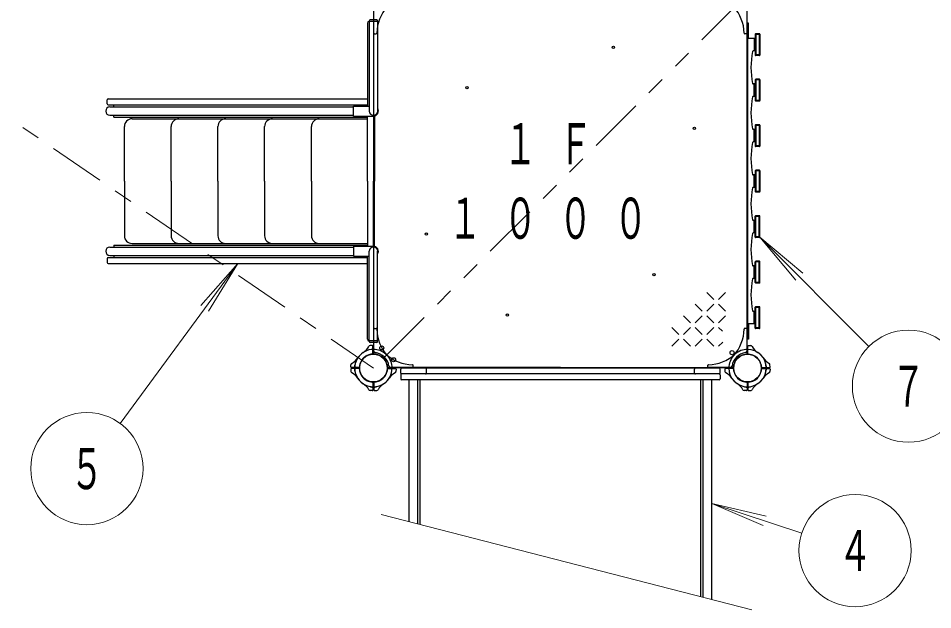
# Model space of a CAD drawing. Units: millimetres on the paper. Extents: x -385 to 0, y -594 to 267.
# Drawn here: x -81.06 to -32.17, y 30.65 to 62.29 of the extents above; entities that cross this region are included whole.
import ezdxf
from ezdxf.enums import TextEntityAlignment as Align

# ---------------------------------------------------------------- set-up
doc = ezdxf.new("R2010")
doc.units = ezdxf.units.MM
doc.linetypes.add('USER2', pattern=[6, 3, -1, 1, -1])
doc.linetypes.add('USER3', pattern=[8, 3, -1, 1, -1, 1, -1])
doc.layers.add('LY_1', color=7, linetype='Continuous', lineweight=25)
doc.styles.add('ＭＳ ゴシック', font='')
doc.styles.get('ＭＳ ゴシック').set_extended_font_data('MS Gothic')

msp = doc.modelspace()

# ---------------------------------------------------------------- linework, layer by layer
at = {"layer": 'LY_1', "linetype": 'USER2', "lineweight": 13}
msp.add_line((-237.454, 163.999), (-62.071, 43.58), dxfattribs=at)
at = {"layer": 'LY_1'}
for p, q in [((-62.046, 53.579), (-62.046, 62.799)), ((-42.096, 53.579), (-42.096, 62.799)), ((-61.845, 62.121), (-62.305, 62.121)), ((-62.298, 62.162), (-62.298, 62.121)), ((-62.298, 62.121), (-62.298, 57.329)), ((-61.895, 62.212), (-62.248, 62.212)), ((-61.845, 62.162), (-61.845, 62.121)), ((-61.845, 62.121), (-61.845, 57.329)), ((-62.388, 62.037), (-62.388, 57.596)), ((-42.071, 62.038), (-42.071, 45.121)), ((-42.018, 62.038), (-42.071, 62.038)), ((-42.018, 61.213), (-42.018, 62.038)), ((-62.011, 61.455), (-61.924, 61.46)), ((-42.131, 61.455), (-42.219, 61.46)), ((-41.655, 61.213), (-42.071, 61.213)), ((-41.708, 61.213), (-41.708, 60.546)), ((-41.655, 61.438), (-41.655, 60.321)), ((-41.43, 61.463), (-41.63, 61.463)), ((-41.44, 61.428), (-41.62, 61.428)), ((-41.62, 61.428), (-41.62, 60.331)), ((-41.44, 61.428), (-41.44, 60.331)), ((-41.405, 61.438), (-41.405, 60.321)), ((-41.655, 60.546), (-41.764, 60.546)), ((-41.43, 60.296), (-41.63, 60.296)), ((-41.44, 60.331), (-41.62, 60.331)), ((-41.655, 58.779), (-41.764, 58.779)), ((-41.708, 58.113), (-41.708, 58.779)), ((-41.655, 59.004), (-41.655, 57.888)), ((-41.43, 59.029), (-41.63, 59.029)), ((-41.44, 58.994), (-41.62, 58.994)), ((-41.62, 58.994), (-41.62, 57.898)), ((-41.44, 58.994), (-41.44, 57.898)), ((-41.405, 59.004), (-41.405, 57.888)), ((-76.309, 57.712), (-76.309, 57.929)), ((-76.259, 57.979), (-62.388, 57.979)), ((-41.655, 58.113), (-41.764, 58.113)), ((-41.43, 57.863), (-41.63, 57.863)), ((-41.44, 57.898), (-41.62, 57.898)), ((-76.259, 57.662), (-62.388, 57.662)), ((-76.158, 57.556), (-63.131, 57.556)), ((-75.955, 57.556), (-75.955, 57.662)), ((-63.131, 57.062), (-63.131, 57.596)), ((-63.131, 57.596), (-62.298, 57.596)), ((-76.158, 57.102), (-63.131, 57.102)), ((-75.955, 56.996), (-75.955, 57.102)), ((-75.955, 56.996), (-62.388, 56.996)), ((-74.971, 56.912), (-62.388, 56.912)), ((-63.131, 57.062), (-62.071, 57.062)), ((-62.388, 53.579), (-62.388, 57.062)), ((-62.071, 57.102), (-62.071, 53.579)), ((-62.018, 57.068), (-62.018, 53.579)), ((-75.388, 53.579), (-75.388, 56.496)), ((-72.888, 53.579), (-72.888, 56.496)), ((-70.388, 53.579), (-70.388, 56.496)), ((-67.888, 53.579), (-67.888, 56.496)), ((-65.388, 53.579), (-65.388, 56.496)), ((-41.655, 56.346), (-41.764, 56.346)), ((-41.708, 55.679), (-41.708, 56.346)), ((-41.655, 56.571), (-41.655, 55.454)), ((-41.43, 56.596), (-41.63, 56.596)), ((-41.44, 56.561), (-41.62, 56.561)), ((-41.62, 56.561), (-41.62, 55.464)), ((-41.44, 56.561), (-41.44, 55.464)), ((-41.405, 56.571), (-41.405, 55.454)), ((-41.655, 55.679), (-41.764, 55.679)), ((-41.43, 55.429), (-41.63, 55.429)), ((-41.44, 55.464), (-41.62, 55.464)), ((-41.655, 53.913), (-41.764, 53.913)), ((-41.708, 53.246), (-41.708, 53.913)), ((-41.655, 54.138), (-41.655, 53.021)), ((-41.43, 54.163), (-41.63, 54.163)), ((-41.44, 54.128), (-41.62, 54.128)), ((-41.62, 54.128), (-41.62, 53.031)), ((-41.44, 54.128), (-41.44, 53.031)), ((-41.405, 54.138), (-41.405, 53.021)), ((-75.388, 53.579), (-75.388, 50.662)), ((-72.888, 53.579), (-72.888, 50.662)), ((-70.388, 53.579), (-70.388, 50.662)), ((-67.888, 53.579), (-67.888, 50.662)), ((-65.388, 53.579), (-65.388, 50.662)), ((-62.388, 53.579), (-62.388, 50.096)), ((-62.071, 50.056), (-62.071, 53.579)), ((-62.046, 44.36), (-62.046, 53.579)), ((-62.018, 50.09), (-62.018, 53.579)), ((-42.096, 44.361), (-42.096, 53.579)), ((-41.655, 53.246), (-41.764, 53.246)), ((-41.43, 52.996), (-41.63, 52.996)), ((-41.44, 53.031), (-41.62, 53.031)), ((-41.655, 51.479), (-41.764, 51.479)), ((-41.708, 50.813), (-41.708, 51.479)), ((-41.655, 50.588), (-41.655, 51.704)), ((-41.43, 51.729), (-41.63, 51.729)), ((-41.62, 50.598), (-41.62, 51.694)), ((-41.44, 51.694), (-41.62, 51.694)), ((-41.44, 50.598), (-41.44, 51.694)), ((-41.405, 50.588), (-41.405, 51.704)), ((-41.655, 50.813), (-41.764, 50.813)), ((-41.43, 50.563), (-41.63, 50.563)), ((-41.44, 50.598), (-41.62, 50.598)), ((-76.158, 50.056), (-63.131, 50.056)), ((-75.955, 50.162), (-75.955, 50.056)), ((-75.955, 50.162), (-62.388, 50.162)), ((-74.971, 50.246), (-62.388, 50.246)), ((-63.131, 50.096), (-62.071, 50.096)), ((-63.131, 50.096), (-63.131, 49.562)), ((-76.309, 49.446), (-76.309, 49.229)), ((-76.259, 49.496), (-62.388, 49.496)), ((-76.158, 49.602), (-63.131, 49.602)), ((-75.955, 49.602), (-75.955, 49.496)), ((-63.131, 49.562), (-62.298, 49.562)), ((-62.388, 45.121), (-62.388, 49.562)), ((-62.298, 45.037), (-62.298, 49.829)), ((-61.845, 45.037), (-61.845, 49.829)), ((-76.259, 49.179), (-62.388, 49.179)), ((-41.655, 49.046), (-41.764, 49.046)), ((-41.708, 48.379), (-41.708, 49.046)), ((-41.655, 48.154), (-41.655, 49.271)), ((-41.43, 49.296), (-41.63, 49.296)), ((-41.62, 48.164), (-41.62, 49.261)), ((-41.44, 49.261), (-41.62, 49.261)), ((-41.44, 48.164), (-41.44, 49.261)), ((-41.405, 48.154), (-41.405, 49.271)), ((-41.655, 48.379), (-41.764, 48.379)), ((-41.43, 48.129), (-41.63, 48.129)), ((-41.44, 48.164), (-41.62, 48.164)), ((-41.655, 46.613), (-41.764, 46.613)), ((-41.708, 45.946), (-41.708, 46.613)), ((-41.655, 45.721), (-41.655, 46.838)), ((-41.43, 46.863), (-41.63, 46.863)), ((-41.62, 45.731), (-41.62, 46.828)), ((-41.44, 46.828), (-41.62, 46.828)), ((-41.44, 45.731), (-41.44, 46.828)), ((-41.405, 45.721), (-41.405, 46.838)), ((-62.011, 45.703), (-61.924, 45.699)), ((-42.131, 45.704), (-42.219, 45.699)), ((-41.655, 45.946), (-42.071, 45.946)), ((-42.018, 45.946), (-42.018, 45.121)), ((-41.43, 45.696), (-41.63, 45.696)), ((-41.44, 45.731), (-41.62, 45.731)), ((-61.845, 45.037), (-62.305, 45.037)), ((-62.298, 44.996), (-62.298, 45.037)), ((-61.845, 44.996), (-61.845, 45.037)), ((-42.018, 45.121), (-42.071, 45.121)), ((-62.131, 44.786), (-62.252, 44.782)), ((-61.895, 44.946), (-62.248, 44.946)), ((-62.096, 44.36), (-62.096, 44.753)), ((-42.046, 44.361), (-42.046, 44.753)), ((-42.012, 44.787), (-41.891, 44.782)), ((-63.278, 43.639), (-63.274, 43.76)), ((-63.278, 43.52), (-63.274, 43.389)), ((-62.852, 43.604), (-63.245, 43.604)), ((-62.852, 43.554), (-63.245, 43.554)), ((-63.057, 43.746), (-63.06, 43.746)), ((-61.29, 43.604), (-59.98, 43.604)), ((-61.29, 43.554), (-60.897, 43.554)), ((-52.071, 43.604), (-61.161, 43.604)), ((-60.864, 43.52), (-60.868, 43.399)), ((-60.613, 43.313), (-60.613, 43.529)), ((-43.58, 43.579), (-60.563, 43.579)), ((-59.947, 43.64), (-59.952, 43.727)), ((-59.238, 43.313), (-59.238, 43.529)), ((-52.071, 43.604), (-42.981, 43.604)), ((-44.905, 43.313), (-44.905, 43.529)), ((-44.195, 43.64), (-44.191, 43.727)), ((-42.852, 43.604), (-44.162, 43.604)), ((-43.53, 43.313), (-43.53, 43.529)), ((-43.278, 43.52), (-43.274, 43.399)), ((-42.852, 43.554), (-43.245, 43.554)), ((-41.29, 43.604), (-40.897, 43.604)), ((-41.29, 43.554), (-40.897, 43.554)), ((-41.085, 43.746), (-41.083, 43.746)), ((-40.864, 43.52), (-40.869, 43.389)), ((-40.864, 43.639), (-40.868, 43.76)), ((-63.057, 43.412), (-63.06, 43.412)), ((-60.613, 43.213), (-60.613, 42.996)), ((-43.58, 43.263), (-60.563, 43.263)), ((-43.53, 43.213), (-43.53, 42.996)), ((-41.085, 43.413), (-41.083, 43.413)), ((-62.238, 42.593), (-62.238, 42.591)), ((-62.096, 42.798), (-62.096, 42.405)), ((-62.046, 42.798), (-62.046, 42.405)), ((-61.905, 42.593), (-61.905, 42.591)), ((-43.58, 42.946), (-60.563, 42.946)), ((-60.158, 35.369), (-60.158, 42.946)), ((-59.705, 35.252), (-59.705, 42.946)), ((-59.581, 35.22), (-59.581, 42.946)), ((-44.561, 31.355), (-44.561, 42.946)), ((-44.438, 31.323), (-44.438, 42.946)), ((-43.985, 31.206), (-43.985, 42.946)), ((-42.238, 42.593), (-42.238, 42.591)), ((-42.096, 42.798), (-42.096, 42.406)), ((-42.046, 42.798), (-42.046, 42.406)), ((-41.905, 42.593), (-41.905, 42.591)), ((-62.131, 42.372), (-62.262, 42.377)), ((-62.012, 42.372), (-61.891, 42.376)), ((-42.131, 42.372), (-42.252, 42.377)), ((-42.012, 42.372), (-41.881, 42.377))]:
    msp.add_line(p, q, dxfattribs=at)
at = {"layer": 'LY_1', "linetype": 'USER3', "lineweight": 13}
msp.add_line((-61.482, 44.168), (-42.66, 62.99), dxfattribs=at)
at = {"layer": 'LY_1', "lineweight": 13}
for p, q in [((-41.405, 50.588), (-39.481, 48.285)), ((-41.405, 50.588), (-39.111, 48.654)), ((-35.58, 44.737), (-41.405, 50.588)), ((-75.614, 40.62), (-69.324, 49.179)), ((-69.324, 49.179), (-71.304, 46.926)), ((-69.324, 49.179), (-70.883, 46.616)), ((-44.24, 47.623), (-43.865, 47.248)), ((-43.24, 47.623), (-43.615, 47.248)), ((-44.865, 46.998), (-44.49, 46.623)), ((-43.865, 46.998), (-44.24, 46.623)), ((-43.615, 46.998), (-43.24, 46.623)), ((-45.49, 46.373), (-45.115, 45.998)), ((-44.49, 46.373), (-44.865, 45.998)), ((-44.24, 46.373), (-43.865, 45.998)), ((-43.24, 46.373), (-43.615, 45.998)), ((-46.115, 45.748), (-45.74, 45.373)), ((-45.115, 45.748), (-45.49, 45.373)), ((-44.865, 45.748), (-44.49, 45.373)), ((-43.865, 45.748), (-44.24, 45.373)), ((-43.615, 45.748), (-43.415, 45.548)), ((-45.74, 45.123), (-46.115, 44.748)), ((-45.49, 45.123), (-45.115, 44.748)), ((-44.49, 45.123), (-44.865, 44.748)), ((-44.24, 45.123), (-43.865, 44.748)), ((-43.392, 44.97), (-43.615, 44.748)), ((-43.985, 36.337), (-41.227, 35.155)), ((-43.985, 36.337), (-41.064, 35.652)), ((-39.17, 34.753), (-43.985, 36.337)), ((-61.657, 35.754), (-41.833, 30.653))]:
    msp.add_line(p, q, dxfattribs=at)
at = {"layer": 'LY_1'}
for centre, radius in [((-49.238, 60.746), 0.0625), ((-57.071, 58.579), 0.0625), ((-44.905, 56.412), 0.0625), ((-59.238, 50.746), 0.0625), ((-47.071, 48.579), 0.0625), ((-54.905, 46.412), 0.0625), ((-61.625, 44.657), 0.108), ((-42.896, 44.404), 0.108), ((-62.071, 43.579), 0.743), ((-62.071, 43.579), 0.743), ((-60.993, 44.026), 0.108), ((-42.071, 43.579), 0.743), ((-42.071, 43.579), 0.743)]:
    msp.add_circle(centre, radius, dxfattribs=at)
at = {"layer": 'LY_1', "lineweight": 13}
for centre in [(-33.464, 42.611), (-77.391, 38.202), (-36.32, 33.816)]:
    msp.add_circle(centre, 3, dxfattribs=at)
at = {"layer": 'LY_1'}
for centre, radius, start, end in [((-59.726, 61.451), 2.167, 137.7828, 178.9159), ((-44.416, 61.452), 2.167, 1.0841, 42.2172), ((-62.305, 62.037), 0.0833, 90, 180), ((-62.248, 62.162), 0.05, 90, 180), ((-61.895, 62.162), 0.05, 0, 90), ((-62.013, 61.488), 0.0333, 180, 273), ((-61.926, 61.493), 0.0333, 273, 358.9158), ((-42.217, 61.493), 0.0333, 181.0841, 267), ((-42.13, 61.489), 0.0333, 267, 0), ((-41.63, 61.438), 0.025, 90, 180), ((-41.43, 61.438), 0.025, 0, 90), ((-37.658, 59.663), 4.227, 168.3051, 191.6949), ((-41.764, 60.513), 0.0333, 90, 168.3051), ((-41.63, 60.321), 0.025, 180, 270), ((-41.43, 60.321), 0.025, 270, 0), ((-41.764, 58.813), 0.0333, 191.6949, 270), ((-41.63, 59.004), 0.025, 90, 180), ((-41.43, 59.004), 0.025, 0, 90), ((-76.259, 57.929), 0.05, 90, 180), ((-76.259, 57.712), 0.05, 180, 270), ((-37.658, 57.229), 4.227, 168.3051, 191.6949), ((-41.764, 58.079), 0.0333, 90, 168.3051), ((-41.63, 57.888), 0.025, 180, 270), ((-41.43, 57.888), 0.025, 270, 0), ((-76.158, 57.329), 0.227, 90, 270), ((-62.071, 57.329), 0.227, 180, 0), ((-62.071, 57.329), 0.267, 270, 31.7883), ((-74.971, 56.496), 0.417, 90, 180), ((-72.471, 56.496), 0.417, 90, 180), ((-69.971, 56.496), 0.417, 90, 180), ((-67.471, 56.496), 0.417, 90, 180), ((-64.971, 56.496), 0.417, 90, 180), ((-41.764, 56.379), 0.0333, 191.6949, 270), ((-41.63, 56.571), 0.025, 90, 180), ((-41.43, 56.571), 0.025, 0, 90), ((-37.658, 54.796), 4.227, 168.3051, 191.6949), ((-41.764, 55.646), 0.0333, 90, 168.3051), ((-41.63, 55.454), 0.025, 180, 270), ((-41.43, 55.454), 0.025, 270, 0), ((-41.764, 53.946), 0.0333, 191.6949, 270), ((-41.63, 54.138), 0.025, 90, 180), ((-41.43, 54.138), 0.025, 0, 90), ((-37.658, 52.363), 4.227, 168.3051, 191.6949), ((-41.764, 53.213), 0.0333, 90, 168.3051), ((-41.63, 53.021), 0.025, 180, 270), ((-41.43, 53.021), 0.025, 270, 0), ((-41.764, 51.513), 0.0333, 191.6949, 270), ((-41.63, 51.704), 0.025, 90, 180), ((-41.43, 51.704), 0.025, 0, 90), ((-74.971, 50.662), 0.417, 180, 270), ((-72.471, 50.662), 0.417, 180, 270), ((-69.971, 50.662), 0.417, 180, 270), ((-67.471, 50.662), 0.417, 180, 270), ((-64.971, 50.662), 0.417, 180, 270), ((-37.658, 49.929), 4.227, 168.3051, 191.6949), ((-41.764, 50.779), 0.0333, 90, 168.3051), ((-41.63, 50.588), 0.025, 180, 270), ((-41.43, 50.588), 0.025, 270, 0), ((-76.158, 49.829), 0.227, 90, 270), ((-62.071, 49.829), 0.227, 0, 180), ((-62.071, 49.829), 0.267, 328.2117, 90), ((-76.259, 49.446), 0.05, 90, 180), ((-76.259, 49.229), 0.05, 180, 270), ((-41.764, 49.079), 0.0333, 191.6949, 270), ((-41.63, 49.271), 0.025, 90, 180), ((-41.43, 49.271), 0.025, 0, 90), ((-37.658, 47.496), 4.227, 168.3051, 191.6949), ((-41.764, 48.346), 0.0333, 90, 168.3051), ((-41.63, 48.154), 0.025, 180, 270), ((-41.43, 48.154), 0.025, 270, 0), ((-41.764, 46.646), 0.0333, 191.6949, 270), ((-41.63, 46.838), 0.025, 90, 180), ((-41.43, 46.838), 0.025, 0, 90), ((-62.013, 45.67), 0.0333, 87, 180), ((-61.926, 45.665), 0.0333, 1.0841, 87), ((-59.726, 45.707), 2.167, 181.0841, 222.2172), ((-44.416, 45.707), 2.167, 317.7828, 358.9158), ((-42.217, 45.666), 0.0333, 93, 178.9159), ((-42.13, 45.67), 0.0333, 0, 93), ((-41.63, 45.721), 0.025, 180, 270), ((-41.43, 45.721), 0.025, 270, 0), ((-62.305, 45.121), 0.0833, 180, 270), ((-62.248, 44.996), 0.05, 180, 270), ((-61.895, 44.996), 0.05, 270, 0), ((-62.071, 43.579), 1, 90, 147.2728), ((-63.062, 45.121), 0.833, 302.7272, 332.5412), ((-62.249, 44.699), 0.0833, 92, 152.5412), ((-62.13, 44.753), 0.0333, 0, 92), ((-62.071, 43.579), 1, 47.7828, 90), ((-42.071, 43.579), 1, 90, 132.2172), ((-42.071, 43.579), 1, 0, 90), ((-42.013, 44.753), 0.0333, 88, 180), ((-41.893, 44.699), 0.0833, 27.4588, 88), ((-41.08, 45.122), 0.833, 207.4588, 237.2728), ((-63.614, 44.571), 0.833, 297.4588, 327.2728), ((-62.071, 43.579), 1, 122.7272, 180), ((-62.071, 43.579), 0.75, 94.2707, 180), ((-62.071, 43.579), 0.75, 90, 175.7293), ((-62.13, 44.36), 0.0333, 274.2707, 0), ((-62.071, 43.579), 0.75, 4.2707, 90), ((-61.963, 44.489), 0.0833, 180, 263.2128), ((-62.013, 44.36), 0.0333, 180, 265.7293), ((-62.071, 43.579), 0.75, 0, 85.7293), ((-62.071, 43.579), 0.833, 6.7872, 83.2128), ((-59.943, 45.925), 2.167, 227.7828, 268.9158), ((-62.071, 43.579), 1, 0, 42.2172), ((-44.199, 45.925), 2.167, 271.0842, 312.2172), ((-42.071, 43.579), 1, 137.7828, 180), ((-42.071, 43.579), 0.833, 96.7872, 173.2128), ((-42.071, 43.579), 0.75, 90, 180), ((-42.18, 44.489), 0.0833, 276.7872, 0), ((-42.13, 44.361), 0.0333, 274.2707, 0), ((-42.071, 43.579), 0.75, 0, 90), ((-42.013, 44.361), 0.0333, 180, 265.7293), ((-40.529, 44.571), 0.833, 212.7272, 242.5412), ((-63.245, 43.638), 0.0333, 178, 270), ((-63.245, 43.521), 0.0333, 90, 182), ((-63.191, 43.757), 0.0833, 117.4588, 178), ((-62.071, 43.579), 1.017, 171.3731, 180), ((-62.071, 43.579), 1.017, 180, 188.6269), ((-63.06, 43.729), 0.0167, 90, 171.3731), ((-62.071, 43.579), 1, 180, 237.2728), ((-62.852, 43.638), 0.0333, 270, 355.7293), ((-62.852, 43.521), 0.0333, 4.2707, 90), ((-62.071, 43.579), 0.75, 180, 265.7293), ((-62.071, 43.579), 0.75, 184.2707, 270), ((-62.071, 43.579), 0.75, 270, 355.7293), ((-62.071, 43.579), 0.75, 274.2707, 0), ((-62.071, 43.579), 1, 302.7272, 0), ((-61.29, 43.638), 0.0333, 184.2707, 270), ((-61.29, 43.521), 0.0333, 90, 175.7293), ((-61.161, 43.687), 0.0833, 186.7872, 270), ((-60.897, 43.521), 0.0333, 358, 90), ((-60.563, 43.529), 0.05, 90, 180), ((-59.985, 43.725), 0.0333, 3, 88.9159), ((-59.98, 43.638), 0.0333, 270, 3), ((-59.288, 43.529), 0.05, 0, 90), ((-44.855, 43.529), 0.05, 90, 180), ((-44.162, 43.638), 0.0333, 177, 270), ((-44.157, 43.725), 0.0333, 91.0841, 177), ((-43.58, 43.529), 0.05, 0, 90), ((-43.245, 43.521), 0.0333, 90, 182), ((-42.071, 43.579), 1, 180, 270), ((-42.981, 43.687), 0.0833, 270, 353.2128), ((-42.852, 43.638), 0.0333, 270, 355.7293), ((-42.852, 43.521), 0.0333, 4.2707, 90), ((-42.071, 43.579), 0.75, 180, 270), ((-42.071, 43.579), 1, 270, 0), ((-42.071, 43.579), 0.75, 270, 0), ((-41.29, 43.638), 0.0333, 184.2707, 270), ((-41.29, 43.521), 0.0333, 90, 175.7293), ((-41.083, 43.729), 0.0167, 8.6269, 90), ((-42.071, 43.579), 1.017, 0, 8.6269), ((-42.071, 43.579), 1.017, 351.3731, 0), ((-40.952, 43.757), 0.0833, 2, 62.5412), ((-40.897, 43.638), 0.0333, 270, 2), ((-40.897, 43.521), 0.0333, 358, 90), ((-63.191, 43.402), 0.0833, 182, 242.5412), ((-63.614, 42.588), 0.833, 32.7272, 62.5412), ((-63.06, 43.429), 0.0167, 188.6269, 270), ((-62.071, 43.579), 1, 212.7272, 270), ((-62.071, 43.579), 1, 270, 327.2728), ((-60.529, 42.588), 0.833, 117.4588, 147.2728), ((-60.952, 43.402), 0.0833, 297.4588, 358), ((-60.563, 43.313), 0.05, 180, 270), ((-60.563, 43.213), 0.05, 90, 180), ((-59.288, 43.313), 0.05, 270, 0), ((-44.855, 43.313), 0.05, 180, 270), ((-43.58, 43.313), 0.05, 270, 0), ((-43.58, 43.213), 0.05, 0, 90), ((-43.191, 43.402), 0.0833, 182, 242.5412), ((-43.614, 42.588), 0.833, 32.7272, 62.5412), ((-40.529, 42.588), 0.833, 117.4588, 147.2728), ((-41.083, 43.429), 0.0167, 270, 351.3731), ((-40.952, 43.402), 0.0833, 297.4588, 358), ((-63.062, 42.037), 0.833, 27.4588, 57.2728), ((-62.221, 42.591), 0.0167, 180, 261.3731), ((-62.071, 43.579), 1.017, 261.3731, 270), ((-62.13, 42.798), 0.0333, 0, 85.7293), ((-62.071, 43.579), 1.017, 270, 278.6269), ((-62.013, 42.798), 0.0333, 94.2707, 180), ((-61.921, 42.591), 0.0167, 278.6269, 0), ((-61.08, 42.037), 0.833, 122.7272, 152.5412), ((-60.563, 42.996), 0.05, 180, 270), ((-43.58, 42.996), 0.05, 270, 0), ((-43.062, 42.037), 0.833, 27.4588, 57.2728), ((-42.221, 42.591), 0.0167, 180, 261.3731), ((-42.071, 43.579), 1.017, 261.3731, 270), ((-42.13, 42.798), 0.0333, 0, 85.7293), ((-42.071, 43.579), 1.017, 270, 278.6269), ((-42.013, 42.798), 0.0333, 94.2707, 180), ((-41.921, 42.591), 0.0167, 278.6269, 0), ((-41.08, 42.037), 0.833, 122.7272, 152.5412), ((-62.249, 42.46), 0.0833, 207.4588, 268), ((-62.13, 42.405), 0.0333, 268, 0), ((-62.013, 42.405), 0.0333, 180, 272), ((-61.893, 42.46), 0.0833, 272, 332.5412), ((-42.249, 42.46), 0.0833, 207.4588, 268), ((-42.13, 42.406), 0.0333, 268, 0), ((-42.013, 42.406), 0.0333, 180, 272), ((-41.893, 42.46), 0.0833, 272, 332.5412)]:
    msp.add_arc(centre, radius, start, end, dxfattribs=at)

# ---------------------------------------------------------------- texts
at = {"layer": 'LY_1', "style": 'ＭＳ ゴシック', "width": 0.6}
for s, p in [('７', (-33.464, 42.611)), ('５', (-77.391, 38.202)), ('４', (-36.32, 33.816))]:
    msp.add_text(s, height=2.199, dxfattribs=at).set_placement(p, align=Align.MIDDLE_CENTER)
at = {"layer": 'LY_1', "char_height": 2.199, "attachment_point": 4, "style": 'ＭＳ ゴシック'}
for s, insert in [('\\T1.64;\\W0.6;\u3000１Ｆ', (-58.071, 55.579)), ('\\T1.64;\\W0.6;１０００', (-58.071, 51.579))]:
    msp.add_mtext(s, dxfattribs=dict(at, insert=insert))

doc.saveas('drawing.dxf')
